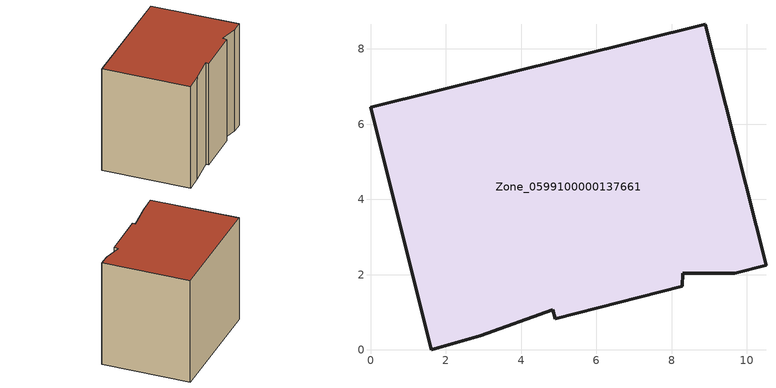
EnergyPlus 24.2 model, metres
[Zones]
Zone_0599100000137661
 floor ground (C_G): 8.29,2.04 8.28,1.69 4.9,0.83 4.85,1.06 2.92,0.38 1.62,0 0,6.45 8.9,8.66 10.51,2.25 9.69,2.04 z0
 wall outside (C_F): 9.69,2.04 10.51,2.25 8.9,8.66 0,6.45 1.62,0 2.92,0.38 4.85,1.06 4.9,0.83 8.28,1.69 8.29,2.04 9.69,2.04 z0:8.2
 roof outside (C_R): 8.29,2.04 9.69,2.04 10.51,2.25 8.9,8.66 0,6.45 1.62,0 2.92,0.38 4.85,1.06 4.9,0.83 8.28,1.69 z8.2
[BUILDING]
Pand.0599100000137661: North Axis=0; Terrain=City; Loads Convergence Tolerance Value=0.04; Temperature Convergence Tolerance Value=0.4; Solar Distribution=FullExterior; Maximum Number of Warmup Days=25; Minimum Number of Warmup Days=1
[Site:Location]
Rotterdam.The.Hague.AP_ZH_NLD Design_Conditions: Latitude=51.96; Longitude=4.45; Time Zone=1; Elevation=-4.5
[SITE:GROUNDTEMPERATURE:BUILDINGSURFACE]
18, 18, 18, 18, 18, 18, 18, 18, 18, 18, 18, 18
[MATERIAL] Thermal Absorptance=0.9; Solar Absorptance=0.7; Visible Absorptance=0.7
Name | Roughness | Thickness | Conductivity | Density | Specific Heat
G.TC.1946-1964 | MediumSmooth | 0.15 | 1 | 540 | 1210
F.TC.1946-1964 | Rough | 0.3 | 0.857143 | 1920 | 840
R.TC.1946-1964 | MediumRough | 0.2 | 0.235294 | 1500 | 1000
[CONSTRUCTION]
C_G: G.TC.1946-1964
C_F: F.TC.1946-1964
C_R: R.TC.1946-1964
[ZONE]
Zone_0599100000137661: Type=1; Multiplier=1; Ceiling Height=Autocalculate; Volume=Autocalculate; Floor Area=autocalculate; Part of Total Floor Area=Yes
[ZONEINFILTRATION:DESIGNFLOWRATE]
Infil_Zone_0599100000137661: Zone or ZoneList or Space or SpaceList=Zone_0599100000137661; Schedule=AlwaysOn; Design Flow Rate Calculation Method=Flow/Area; Flow Rate per Floor Area=0.003; Constant Term Coefficient=1; Temperature Term Coefficient=0; Velocity Term Coefficient=0; Velocity Squared Term Coefficient=0
[HVACTEMPLATE:ZONE:IDEALLOADSAIRSYSTEM]
Zone_0599100000137661: Maximum Heating Supply Air Temperature=50; Minimum Cooling Supply Air Temperature=13; Maximum Heating Supply Air Humidity Ratio=0.0156; Minimum Cooling Supply Air Humidity Ratio=0.0077; Heating Limit=NoLimit; Cooling Limit=NoLimit; Dehumidification Control Type=ConstantSensibleHeatRatio; Cooling Sensible Heat Ratio=0.7; Dehumidification Setpoint=60; Humidification Control Type=None; Humidification Setpoint=30; Outdoor Air Method=None; Outdoor Air Flow Rate per Person=0.00944; Outdoor Air Flow Rate per Zone Floor Area=0; Outdoor Air Flow Rate per Zone=0; Demand Controlled Ventilation Type=None; Outdoor Air Economizer Type=NoEconomizer; Heat Recovery Type=None; Sensible Heat Recovery Effectiveness=0.7; Latent Heat Recovery Effectiveness=0.65
[ZONECONTROL:THERMOSTAT]
ThermostatControl_Zone_0599100000137661: Zone or ZoneList=Zone_0599100000137661; Control Type Schedule=DualSetpointControlType; Control 1=Thermostat_Zone_0599100000137661; Temperature Difference Between Cutout And Setpoint=0
[THERMOSTATSETPOINT:DUALSETPOINT]
Thermostat_Zone_0599100000137661: Heating Setpoint Temperature Schedule=HeatingSetpoint_Zone_0599100000137661; Cooling Setpoint Temperature Schedule=CoolingSetpoint_Zone_0599100000137661
[SCHEDULE:COMPACT]
HeatingSetpoint_Zone_0599100000137661: Through: 12/31, For: AllDays, Until: 24:00, 21
CoolingSetpoint_Zone_0599100000137661: Through: 12/31, For: AllDays, Until: 24:00, 24
DualSetpointControlType: Through: 12/31, For: AllDays, Until: 24:00, 4
AlwaysOn: Through: 12/31, For: AllDays, Until: 24:00, 1
